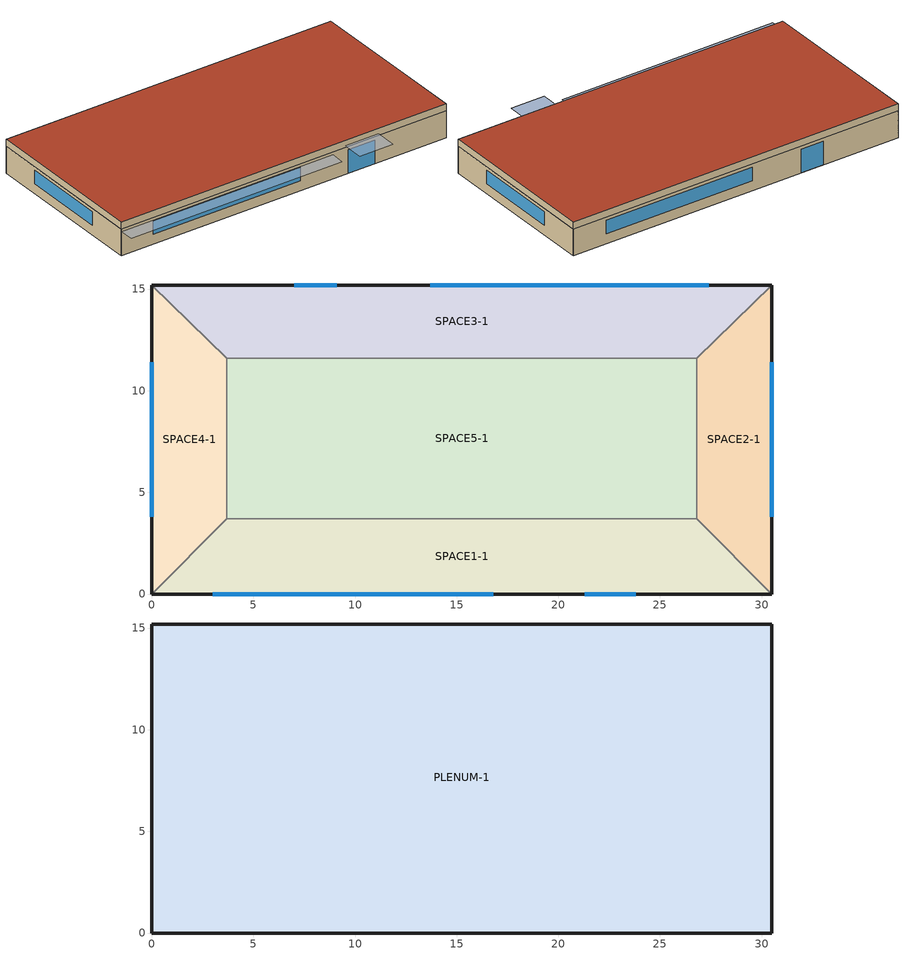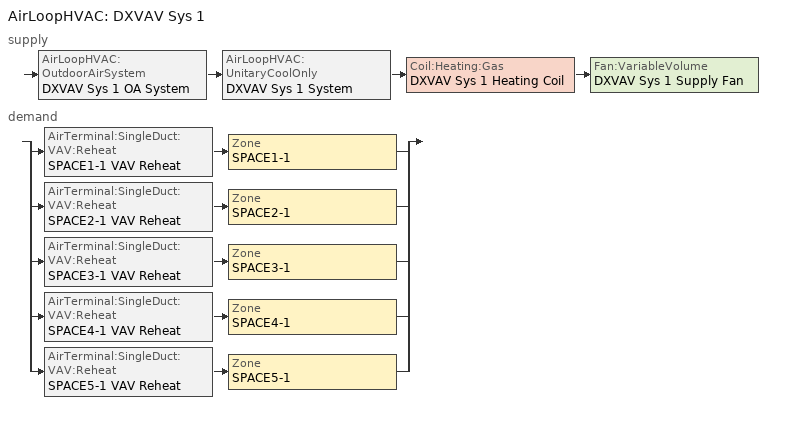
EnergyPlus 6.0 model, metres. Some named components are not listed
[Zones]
SPACE1-1
 floor ground (FLOOR-SLAB-1): 26.8,3.7 30.5,0 0,0 3.7,3.7 z0
 wall outside (WALL-1): 0,0 30.5,0 z0:2.4
 wall to SPACE2-1 (INT-WALL-1): 30.5,0 26.8,3.7 z0:2.4
 wall to SPACE4-1 (INT-WALL-1): 3.7,3.7 0,0 z0:2.4
 wall to SPACE5-1 (INT-WALL-1): 26.8,3.7 3.7,3.7 z0:2.4
 window (Dbl Clr 3mm/13mm Air): 3,0 16.8,0 z0.9:2.1
 window (Sgl Grey 3mm): 21.3,0 23.8,0 z0:2.1
SPACE2-1
 floor ground (FLOOR-SLAB-1): 26.8,11.6 30.5,15.2 30.5,0 26.8,3.7 z0
 wall outside (WALL-1): 30.5,0 30.5,15.2 z0:2.4
 wall to SPACE3-1 (INT-WALL-1): 30.5,15.2 26.8,11.6 z0:2.4
 wall to SPACE5-1 (INT-WALL-1): 26.8,11.6 26.8,3.7 z0:2.4
 window (Dbl Clr 3mm/13mm Air): 30.5,3.8 30.5,11.4 z0.9:2.1
SPACE3-1
 floor ground (FLOOR-SLAB-1): 26.8,11.6 3.7,11.6 0,15.2 30.5,15.2 z0
 wall outside (WALL-1): 30.5,15.2 0,15.2 z0:2.4
 wall to SPACE4-1 (INT-WALL-1): 0,15.2 3.7,11.6 z0:2.4
 wall to SPACE5-1 (INT-WALL-1): 3.7,11.6 26.8,11.6 z0:2.4
 window (Dbl Clr 3mm/13mm Air): 27.4,15.2 13.7,15.2 z0.9:2.1
 window (Sgl Grey 3mm): 9.1,15.2 7,15.2 z0:2.1
SPACE4-1
 floor ground (FLOOR-SLAB-1): 3.7,3.7 0,0 0,15.2 3.7,11.6 z0
 wall outside (WALL-1): 0,15.2 0,0 z0:2.4
 wall to SPACE5-1 (INT-WALL-1): 3.7,3.7 3.7,11.6 z0:2.4
 window (Dbl Clr 3mm/13mm Air): 0,11.4 0,3.8 z0.9:2.1
SPACE5-1
 floor ground (FLOOR-SLAB-1): 26.8,11.6 26.8,3.7 3.7,3.7 3.7,11.6 z0
PLENUM-1
 floor to SPACE1-1 (CLNG-1): 26.8,3.7 30.5,0 0,0 3.7,3.7 z2.4
 floor to SPACE2-1 (CLNG-1): 26.8,11.6 30.5,15.2 30.5,0 26.8,3.7 z2.4
 floor to SPACE3-1 (CLNG-1): 26.8,11.6 3.7,11.6 0,15.2 30.5,15.2 z2.4
 floor to SPACE4-1 (CLNG-1): 3.7,3.7 0,0 0,15.2 3.7,11.6 z2.4
 floor to SPACE5-1 (CLNG-1): 26.8,11.6 26.8,3.7 3.7,3.7 3.7,11.6 z2.4
 wall outside (WALL-1): 0,0 30.5,0 30.5,15.2 0,15.2 0,0 z2.4:3
 roof outside (ROOF-1): 0,15.2 0,0 30.5,0 30.5,15.2 z3
shading: 0,-1.3 0,0 19.8,0 19.8,-1.3 z2.2; 21,-2 21,0 24.1,0 24.1,-2 z2.6
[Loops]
AirLoopHVAC 'DXVAV Sys 1'
 supply: AirLoopHVAC:OutdoorAirSystem 'DXVAV Sys 1 OA System' > AirLoopHVAC:UnitaryCoolOnly 'DXVAV Sys 1 System' > Coil:Heating:Gas 'DXVAV Sys 1 Heating Coil' > Fan:VariableVolume 'DXVAV Sys 1 Supply Fan'
 demand: split
  | AirTerminal:SingleDuct:VAV:Reheat 'SPACE1-1 VAV Reheat' > Zone 'SPACE1-1'
  | AirTerminal:SingleDuct:VAV:Reheat 'SPACE2-1 VAV Reheat' > Zone 'SPACE2-1'
  | AirTerminal:SingleDuct:VAV:Reheat 'SPACE3-1 VAV Reheat' > Zone 'SPACE3-1'
  | AirTerminal:SingleDuct:VAV:Reheat 'SPACE4-1 VAV Reheat' > Zone 'SPACE4-1'
  | AirTerminal:SingleDuct:VAV:Reheat 'SPACE5-1 VAV Reheat' > Zone 'SPACE5-1'
[Building]
Building: North Axis {deg}=30; Terrain=City; Loads Convergence Tolerance Value=0.04; Temperature Convergence Tolerance Value {deltaC}=0.4; Solar Distribution=FullExterior; Maximum Number of Warmup Days=25
[Site:Location]
CHICAGO_IL_USA TMY2-94846: Latitude {deg}=41.78; Longitude {deg}=-87.75; Time Zone {hr}=-6; Elevation {m}=190
[SizingPeriod:DesignDay] Barometric Pressure {Pa}=99063; Rain Indicator=0; Snow Indicator=0; Day of Month=21; Daylight Saving Time Indicator=0; Humidity Indicating Type=WetBulb
Name | Maximum Dry-Bulb Temperature {C} | Daily Temperature Range {deltaC} | Humidity Indicating Conditions at Maximum Dry-Bulb | Wind Speed {m/s} | Wind Direction {deg} | Sky Clearness | Month | Day Type
CHICAGO_IL_USA Annual Heating 99% Design Conditions DB | -17.3 | 0 | -17.3 | 4.9 | 270 | 0 | 1 | WinterDesignDay
CHICAGO_IL_USA Annual Cooling 1% Design Conditions DB/MCWB | 31.5 | 10.7 | 23 | 5.3 | 230 | 1 | 7 | SummerDesignDay
[Site:GroundTemperature:BuildingSurface]
21.5, 21.4, 21.5, 21.5, 22, 22.9, 23, 23.1, 23.1, 22.2, 21.7, 21.6
[Material] Thermal Absorptance=0.9
Name | Roughness | Thickness {m} | Conductivity {W/m-K} | Density {kg/m3} | Specific Heat {J/kg-K} | Solar Absorptance | Visible Absorptance
RG01 | Rough | 0.0127 | 1.442 | 881 | 1674 | 0.65 | 0.65
BR01 | VeryRough | 0.0095 | 0.162 | 1121 | 1464 | 0.7 | 0.7
IN46 | VeryRough | 0.0762 | 0.023 | 24 | 1590 | 0.5 | 0.5
WD01 | MediumSmooth | 0.0191 | 0.115 | 513 | 1381 | 0.78 | 0.78
PW03 | MediumSmooth | 0.0127 | 0.115 | 545 | 1213 | 0.78 | 0.78
IN02 | Rough | 0.0901 | 0.043 | 10 | 837 | 0.75 | 0.75
GP01 | MediumSmooth | 0.0127 | 0.16 | 801 | 837 | 0.75 | 0.75
GP02 | MediumSmooth | 0.0159 | 0.16 | 801 | 837 | 0.75 | 0.75
CC03 | MediumRough | 0.1016 | 1.31 | 2243 | 837 | 0.65 | 0.65
[Material:NoMass]
MAT-CLNG-1: Roughness=Rough; Thermal Resistance {m2-K/W}=0.652259; Thermal Absorptance=0.65; Solar Absorptance=0.65; Visible Absorptance=0.65
[Material:AirGap]
AL21: Thermal Resistance {m2-K/W}=0.157
[Construction]
ROOF-1: RG01, BR01, IN46, WD01
WALL-1: WD01, PW03, IN02, GP01
CLNG-1: MAT-CLNG-1
FLOOR-SLAB-1: CC03
INT-WALL-1: GP02, AL21, GP02
Dbl Clr 3mm/13mm Air: CLEAR 3MM, AIR 13MM, CLEAR 3MM
Sgl Grey 3mm: GREY 3MM
[WindowMaterial:Gas]
AIR 13MM: Gas Type=Air; Thickness {m}=.0127
[WindowMaterial:Glazing] Optical Data Type=SpectralAverage; Thickness {m}=.003; Infrared Transmittance at Normal Incidence=0; Front Side Infrared Hemispherical Emissivity=.84; Back Side Infrared Hemispherical Emissivity=.84; Conductivity {W/m-K}=.9
Name | Solar Transmittance at Normal Incidence | Front Side Solar Reflectance at Normal Incidence | Back Side Solar Reflectance at Normal Incidence | Visible Transmittance at Normal Incidence | Front Side Visible Reflectance at Normal Incidence | Back Side Visible Reflectance at Normal Incidence
CLEAR 3MM | .837 | .075 | .075 | .898 | .081 | .081
GREY 3MM | .626 | .061 | .061 | .611 | .061 | .061
[Zone] Type=1; Multiplier=1
Name | Ceiling Height {m} | Volume {m3}
PLENUM-1 | 0.6096 | 283.2
SPACE1-1; SPACE3-1 | 2.4384 | 239.247
SPACE2-1; SPACE4-1 | 2.4384 | 103.311
SPACE5-1 | 2.4384 | 447.683
[ZoneInfiltration:DesignFlowRate] Schedule=INFIL-SCH; Design Flow Rate Calculation Method=flow/zone; Constant Term Coefficient=0; Temperature Term Coefficient=0; Velocity Term Coefficient=0.2237; Velocity Squared Term Coefficient=0
Name | Zone or ZoneList | Design Flow Rate {m3/s}
SPACE1-1 Infil 1 | SPACE1-1 | 0.0167
SPACE2-1 Infil 1 | SPACE2-1 | .00717
SPACE3-1 Infil 1 | SPACE3-1 | 0.0167
SPACE4-1 Infil 1 | SPACE4-1 | .00717
SPACE5-1 Infil 1 | SPACE5-1 | .031089
[People] Number of People Schedule=OCCUPY-1; Number of People Calculation Method=people; Fraction Radiant=0.3; Activity Level Schedule=ActSchd
Name | Zone or ZoneList | Number of People
SPACE1-1 People 1 | SPACE1-1 | 11
SPACE2-1 People 1 | SPACE2-1 | 5
SPACE3-1 People 1 | SPACE3-1 | 11
SPACE4-1 People 1 | SPACE4-1 | 5
SPACE5-1 People 1 | SPACE5-1 | 20
[Lights] Schedule=LIGHTS-1; Design Level Calculation Method=LightingLevel; Return Air Fraction=0.2; Fraction Radiant=0.59; Fraction Visible=0.2; Fraction Replaceable=0
Name | Zone or ZoneList | Lighting Level {W}
SPACE1-1 Lights 1 | SPACE1-1 | 1584
SPACE2-1 Lights 1 | SPACE2-1 | 684
SPACE3-1 Lights 1 | SPACE3-1 | 1584
SPACE4-1 Lights 1 | SPACE4-1 | 684
SPACE5-1 Lights 1 | SPACE5-1 | 2964
[ElectricEquipment] Schedule=EQUIP-1; Design Level Calculation Method=EquipmentLevel; Fraction Latent=0; Fraction Radiant=0.3; Fraction Lost=0
Name | Zone or ZoneList | Design Level {W}
SPACE1-1 ElecEq 1 | SPACE1-1 | 1056
SPACE2-1 ElecEq 1 | SPACE2-1 | 456
SPACE3-1 ElecEq 1 | SPACE3-1 | 1056
SPACE4-1 ElecEq 1 | SPACE4-1 | 456
SPACE5-1 ElecEq 1 | SPACE5-1 | 1976
[ThermostatSetpoint:DualSetpoint]
All Zones Dual SP Control: Heating Setpoint Temperature Schedule=Htg-SetP-Sch; Cooling Setpoint Temperature Schedule=Clg-SetP-Sch
[ZoneControl:Thermostat]
SPACE1-1 Thermostat, SPACE1-1, HVACTemplate-Always 4, ThermostatSetpoint:DualSetpoint, All Zones Dual SP Control
SPACE2-1 Thermostat, SPACE2-1, HVACTemplate-Always 4, ThermostatSetpoint:DualSetpoint, All Zones Dual SP Control
SPACE3-1 Thermostat, SPACE3-1, HVACTemplate-Always 4, ThermostatSetpoint:DualSetpoint, All Zones Dual SP Control
SPACE4-1 Thermostat, SPACE4-1, HVACTemplate-Always 4, ThermostatSetpoint:DualSetpoint, All Zones Dual SP Control
SPACE5-1 Thermostat, SPACE5-1, HVACTemplate-Always 4, ThermostatSetpoint:DualSetpoint, All Zones Dual SP Control
[Sizing:Zone] Zone cooling design supply air temperature {C}=12.8; Zone heating design supply air temperature {C}=50; Zone cooling design supply air humidity ratio {kg-H20/kg-air}=0.008; Zone heating design supply air humidity ratio {kg-H2O/kg-air}=0.008; Outdoor Air Method=flow/person; outside air flow per person {m3/s}=0.00944; outside air flow per zone area {m3/s-m2}=0; outside air flow per zone {m3/s}=0; Cooling Design Air Flow Method=DesignDay; cooling design air flow rate {m3/s}=0; cooling min air flow fraction=0; Heating Design Air Flow Method=DesignDay; heating design air flow rate {m3/s}=0; heating min air flow fraction=0
SPACE1-1; SPACE2-1; SPACE3-1; SPACE4-1; SPACE5-1
[Zone equipment]
SPACE1-1: SPACE1-1 VAV Reheat
SPACE2-1: SPACE2-1 VAV Reheat
SPACE3-1: SPACE3-1 VAV Reheat
SPACE4-1: SPACE4-1 VAV Reheat
SPACE5-1: SPACE5-1 VAV Reheat
[AirTerminal:SingleDuct:VAV:Reheat] Availability Schedule=HVACTemplate-Always 1; Maximum air flow rate {m3/s}=autosize; Zone Minimum Air Flow Input Method=Constant; Constant Minimum Air Flow Fraction=0.3; Convergence Tolerance=0.001; Damper Heating Action=Reverse
Name | Reheat Coil
SPACE1-1 VAV Reheat | SPACE1-1 Reheat Coil
SPACE2-1 VAV Reheat | SPACE2-1 Reheat Coil
SPACE3-1 VAV Reheat | SPACE3-1 Reheat Coil
SPACE4-1 VAV Reheat | SPACE4-1 Reheat Coil
SPACE5-1 VAV Reheat | SPACE5-1 Reheat Coil
[Coil:Heating:Electric] Availability Schedule=HVACTemplate-Always 1; Efficiency=1; Nominal Capacity of the Coil {W}=autosize
SPACE1-1 Reheat Coil; SPACE2-1 Reheat Coil; SPACE3-1 Reheat Coil; SPACE4-1 Reheat Coil; SPACE5-1 Reheat Coil
[Sizing:System]
DXVAV Sys 1: Type of Load to Size On=Sensible; Design (minimum) outside air volumetric flow rate {m3/s}=autosize; Minimum System Air Flow Ratio=0.3; Preheat design temperature {C}=2; Preheat design humidity ratio {kg-H2O/kg-air}=0.008; Precool design temperature {C}=11; Precool design humidity ratio {kg-H2O/kg-air}=0.008; Central cooling design supply air temperature {C}=12.8; Central heating design supply air temperature {C}=10; Sizing Option=NonCoincident; 100% Outdoor Air in Cooling=No; 100% Outdoor Air in Heating=No; Central cooling design supply air humidity ratio {kg-H2O/kg-air}=0.008; Central heating design supply air humidity ratio {kg-H2O/kg-air}=0.008; Cooling Design Air Flow Method=DesignDay; cooling design air flow rate {m3/s}=0; Heating Design Air Flow Method=DesignDay; heating design air flow rate {m3/s}=0
[AirLoopHVAC]
DXVAV Sys 1: Primary air design volumetric flow rate {m3/s}=autosize; BranchList=DXVAV Sys 1 Branches
[AirLoopHVAC:ReturnPlenum]
DXVAV Sys 1 Return Plenum: Zone=PLENUM-1
[AvailabilityManager:NightCycle]
DXVAV Sys 1 Availability: Applicability Schedule=HVACTemplate-Always 1; Fan Schedule=FanAvailSched; Control Type=CycleOnAny; thermostat on/off tolerance {deltaC}=1; Cycling run time {s}=3600
[SetpointManager:Scheduled] Control Variable=Temperature
Name | Schedule | Setpoint Node or NodeList
DXVAV Sys 1 Cooling Supply Air Temp Manager | HVACTemplate-Always 12.8 | DXVAV Sys 1 Supply Fan Outlet
DXVAV Sys 1 Heating Supply Air Temp Manager | HVACTemplate-Always 10 | DXVAV Sys 1 Supply Path Inlet
[AirLoopHVAC:UnitaryCoolOnly]
DXVAV Sys 1 System: Availability Schedule=HVACTemplate-Always 1; Cooling Coil=DXVAV Sys 1 Cooling Coil; Dehumidification Control Type=None; Run on Sensible Load=Yes; Run on Latent Load=No
[Coil:Cooling:DX:TwoSpeed]
DXVAV Sys 1 Cooling Coil: Availability Schedule=HVACTemplate-Always 1; Rated High Speed Total Cooling Capacity=autosize; Rated High Speed Sensible Heat Ratio=autosize; Rated High Speed COP=3; Rated High Speed Air Flow Rate=autosize; Total Cooling Capacity Function of Temperature Curve=DXVAV Sys 1 DX Coil Cap-FT; Total Cooling Capacity Function of Flow Fraction Curve=DXVAV Sys 1 DX Coil Cap-FF; Energy Input Ratio Function of Temperature Curve=DXVAV Sys 1 DX Coil EIR-FT; Energy Input Ratio Function of Flow Fraction Curve=DXVAV Sys 1 DX Coil EIR-FF; Part Load Fraction Correlation Curve=DXVAV Sys 1 DX Coil PLF; Rated Low Speed Total Cooling Capacity=Autosize; Rated Low Speed Sensible Heat Ratio=autosize; Rated Low Speed COP=4.5; Rated Low Speed Air Flow Rate=Autosize; Low Speed Total Cooling Capacity Function of Temperature Curve=DXVAV Sys 1 DX Coil Low Cap-FT; Low Speed Energy Input Ratio Function of Temperature Curve=DXVAV Sys 1 DX Coil Low EIR-FT
[SetpointManager:MixedAir] Control Variable=Temperature
Name | Setpoint Node or NodeList
DXVAV Sys 1 Cooling Coil Air Temp Manager | DXVAV Sys 1 Mixed Air Nodes
DXVAV Sys 1 Heating Coil Air Temp Manager | DXVAV Sys 1 Heating Coil Outlet
[Coil:Heating:Gas]
DXVAV Sys 1 Heating Coil: Availability Schedule=HVACTemplate-Always 1; Gas Burner Efficiency=0.8; Nominal Capacity of the Coil {W}=autosize; Parasitic Electric Load {W}=0; Part load fraction correlation (function of part load ratio)=DXVAV Sys 1 Heating Coil PLF-FPLR; Parasitic Gas Load {W}=0
[Fan:VariableVolume]
Fan=DXVAV Sys 1 Supply Fan; Availability Schedule=FanAvailSched; Fan Efficiency=0.7; Delta Pressure {Pa}=1000; Max Flow Rate {m3/s}=autosize; Min Flow Rate Input Method=Fraction; Min Flow Fraction=0.25; Motor Efficiency=0.9; Motor in Airstream Fraction=1; Fan Coefficient 1=0.350712; Fan Coefficient 2=0.308505; Fan Coefficient 3=-0.541374; Fan Coefficient 4=0.871988; Fan Coefficient 5=0
[Controller:OutdoorAir]
DXVAV Sys 1 OA Controller: minimum outside air flow rate {m3/s}=autosize; maximum outside air flow rate {m3/s}=autosize; Economizer Control Type=DifferentialDryBulb; Economizer Control Action Type=ModulateFlow; Fixed Dry Bulb Temperature Limit {C}=19; Dry Bulb Temperature Lower Limit {C}=4; Lockout Type=NoLockout; Minimum Limit Type=ProportionalMinimum; Minimum Outdoor Air Schedule=Min OA Sched
[Schedule:Compact]
OCCUPY-1: Through: 12/31, For: WeekDays SummerDesignDay CustomDay1 CustomDay2, Until: 8:00, 0, Until: 11:00, 1, Until: 12:00, 0.8, Until: 13:00, 0.4, Until: 14:00, 0.8, Until: 18:00, 1, Until: 19:00, 0.5, Until: 21:00, 0.1, Until: 24:00, 0, For: Weekends WinterDesignDay Holiday, Until: 24:00, 0
LIGHTS-1: Through: 12/31, For: WeekDays SummerDesignDay CustomDay1 CustomDay2, Until: 8:00, 0.05, Until: 9:00, 0.9, Until: 10:00, 0.95, Until: 11:00, 1, Until: 12:00, 0.95, Until: 13:00, 0.8, Until: 14:00, 0.9, Until: 18:00, 1, Until: 19:00, 0.6, Until: 21:00, 0.4, Until: 24:00, 0.05, For: Weekends WinterDesignDay Holiday, Until: 24:00, 0.05
EQUIP-1: Through: 12/31, For: WeekDays SummerDesignDay CustomDay1 CustomDay2, Until: 8:00, 0.02, Until: 9:00, 0.4, Until: 14:00, 0.9, Until: 15:00, 0.8, Until: 16:00, 0.7, Until: 18:00, 0.5, Until: 21:00, 0.3, Until: 24:00, 0.02, For: Weekends WinterDesignDay Holiday, Until: 24:00, 0.02
INFIL-SCH: Through: 12/31, For: WeekDays CustomDay1 CustomDay2, Until: 7:00, 1, Until: 21:00, 0, Until: 24:00, 1, For: Weekends Holiday, Until: 24:00, 1, For: SummerDesignDay, Until: 24:00, 1, For: WinterDesignDay, Until: 24:00, 1
ActSchd: Through: 12/31, For: AllDays, Until: 24:00, 117.24
Htg-SetP-Sch: Through: 12/31, For: WeekDays CustomDay1 CustomDay2, Until: 6:00, 13, Until: 7:00, 18, Until: 21:00, 23, Until: 24:00, 13, For: WeekEnds Holiday, Until: 24:00, 13, For: SummerDesignDay, Until: 24:00, 13, For: WinterDesignDay, Until: 24:00, 23
Clg-SetP-Sch: Through: 12/31, For: WeekDays CustomDay1 CustomDay2, Until: 7:00, 32, Until: 21:00, 24, Until: 24:00, 32, For: WeekEnds Holiday, Until: 24:00, 32, For: SummerDesignDay, Until: 24:00, 24, For: WinterDesignDay, Until: 24:00, 32
FanAvailSched: Through: 12/31, For: WeekDays CustomDay1 CustomDay2, Until: 7:00, 0, Until: 21:00, 1, Until: 24:00, 0, For: Weekends Holiday, Until: 24:00, 0, For: SummerDesignDay, Until: 24:00, 1, For: WinterDesignDay, Until: 24:00, 1
Min OA Sched: Through: 12/31, For: WeekDays CustomDay1 CustomDay2, Until: 8:00, 0, Until: 21:00, 1, Until: 24:00, 0, For: Weekends Holiday, Until: 24:00, 0, For: SummerDesignDay, Until: 24:00, 1, For: WinterDesignDay, Until: 24:00, 1
HVACTemplate-Always 1: HVACTemplate Any Number, Through: 12/31, For: AllDays, Until: 24:00, 1
HVACTemplate-Always 4: HVACTemplate Any Number, Through: 12/31, For: AllDays, Until: 24:00, 4
HVACTemplate-Always 12.8: HVACTemplate Any Number, Through: 12/31, For: AllDays, Until: 24:00, 12.8
HVACTemplate-Always 10: HVACTemplate Any Number, Through: 12/31, For: AllDays, Until: 24:00, 10
[Curve:Biquadratic] Minimum Value of x=12.77778; Maximum Value of x=23.88889; Minimum Value of y=23.88889; Maximum Value of y=46.11111
Name | Coefficient1 Constant | Coefficient2 x | Coefficient3 x**2 | Coefficient4 y | Coefficient5 y**2 | Coefficient6 x*y
DXVAV Sys 1 DX Coil Cap-FT; DXVAV Sys 1 DX Coil Low Cap-FT | 0.476428 | 0.0401147 | 0.000226411 | -0.000827136 | -7.3224e-06 | -0.000446278
DXVAV Sys 1 DX Coil EIR-FT | 0.632475 | -0.0121321 | 0.000507773 | 0.0155377 | 0.00027284 | -0.000679201
DXVAV Sys 1 DX Coil Low EIR-FT | 0.774645 | -0.0343731 | 0.000783173 | 0.0146596 | 0.000488851 | -0.000752036
[Curve:Cubic]
Name | Coefficient1 Constant | Coefficient2 x | Coefficient3 x**2 | Coefficient4 x**3 | Minimum Value of x | Maximum Value of x
DXVAV Sys 1 DX Coil Cap-FF | 0.472786 | 1.24334 | -1.03871 | 0.322578 | 0.5 | 1.5
DXVAV Sys 1 DX Coil EIR-FF | 1.00795 | 0.345441 | -0.692289 | 0.338899 | 0.5 | 1.5
DXVAV Sys 1 Heating Coil PLF-FPLR | 0.8 | 0.2 | 0 | 0 | 0 | 1
[Curve:Quadratic]
DXVAV Sys 1 DX Coil PLF: Coefficient1 Constant=0.85; Coefficient2 x=0.15; Coefficient3 x**2=0; Minimum Value of x=0; Maximum Value of x=1
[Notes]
HVACTemplate-5ZonePackagedVAV.idf
Basic file description:  1 story building divided into 4 exterior and one interior conditioned zones and return plenum
illustrates the use of HVACTemplate objects to define zone thermostats and
packaged (DX) VAV system using electric reheat.
Highlights:              HVAC Template thermostats, packaged VAV
Simulation Location/Run: CHICAGO_IL_USA TMY2-94846, 2 design days, 2 run periods,
Run Control executes the run periods using the weather file
Location:                Chicago, IL
Design Days:             CHICAGO_IL_USA Annual Heating 99% Design Conditions DB, MaxDB= -17.3°C
CHICAGO_IL_USA Annual Cooling 1% Design Conditions, MaxDB=  31.5°C MCWB=  23.0°C
Run Period (Weather File): Winter 1/14, Summer 7/7, CHICAGO_IL_USA TMY2-94846
Run Control:             Zone and System sizing with weather file run control (no design days run)
Building: Single floor rectangular building 100 ft x 50 ft. 5 zones - 4 exterior, 1 interior, zone height 8 feet.
Exterior zone depth is 12 feet. There is a 2 foot high return plenum: the overall building height is
10 feet. There are windows on all 4 facades; the south and north facades have glass doors.
The south facing glass is shaded by overhangs. The walls are woodshingle over plywood, R11 insulation,
and gypboard. The roof is a gravel built up roof with R-3 mineral board insulation and plywood sheathing.
The windows are of various single and double pane construction with 3mm and 6mm glass and either 6mm or
13mm argon or air gap.  The window to wall ratio is approxomately 0.29.
The south wall and door have overhangs.
The building is oriented 30 degrees east of north.
Floor Area:        463.6 m2 (5000 ft2)
Number of Stories: 1
Zone Description Details:
Internal gains description:     lighting is 1.5 watts/ft2, office equip is 1.0 watts/ft2. There is 1 occupant
per 100 ft2 of floor area. The infiltration is 0.25 air changes per hour.
Interzone Surfaces:             6 interzone surfaces (see diagram)
Internal Mass:                  None
Windows:                        4 ea.: 1) Double pane clear, 3mm glass, 13mm air gap
2) Double pane clear, 3mm glass, 13mm argon gap
3) Double pane clear, 6mm glass, 6mm air gap
4) Double pane lowE,  6mm lowE glass outside, 6mm air gap, 6mm clear glass
Doors:                          2 ea.:    Single pane grey,  3mm glass
Detached Shading:               None
Daylight:                       None
Natural Ventilation:            None
Compact Schedules:              Yes
HVAC:                           Packaged VAV system with outside air economizer
All equipment is autosized.
Zonal Equipment:                None
Central Air Handling Equipment: Yes
System Equipment Autosize:      Yes
Purchased Cooling:              None
Purchased Heating:              None
Coils:                          Yes
Pumps:                          Yes
Boilers:                        Yes
Standard Reports:               None
Timestep or Hourly Variables:   Hourly
Time bins Report:               None
HTML Report:                    None
Environmental Emissions:        None
Utility Tariffs:                None
